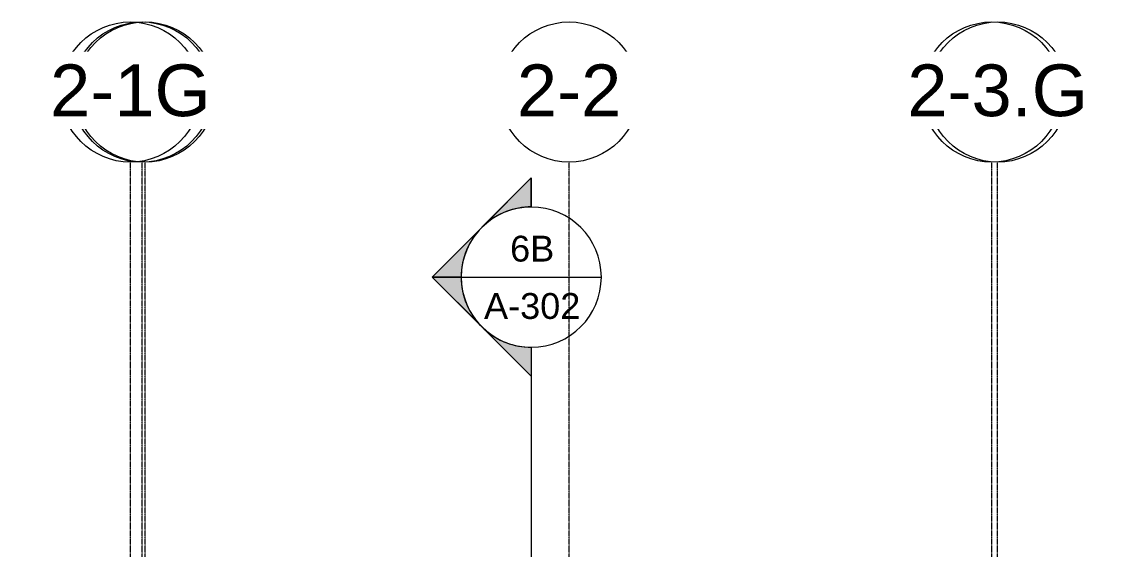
# Model space of a CAD drawing. Header units: inches. Extents: x -23565 to -21, y -324 to 853.
# Drawn here: x -18906 to -18155, y 407 to 768 of the extents above; entities that cross this region are included whole.
import ezdxf

# ---------------------------------------------------------------- set-up
doc = ezdxf.new("R2010")
doc.units = ezdxf.units.IN
doc.header["$MEASUREMENT"] = 0
doc.linetypes.add('Grid Line 1_2_', pattern=[0.875, 0.5, -0.125, 0.125, -0.125])
for name, color, linetype, lineweight in [('G-ANNO-SYMB', 111, 'Continuous', 9), ('S-GRID', 1, 'Continuous', 9), ('S-GRID-IDEN', 1, 'Continuous', 9)]:
    doc.layers.add(name, color=color, linetype=linetype, lineweight=lineweight)
doc.styles.add('Arial_1', font='arial.ttf', dxfattribs={"height": 35.407186})
doc.styles.add('Arial_2', font='arial.ttf', dxfattribs={"height": 17.703593})

# ---------------------------------------------------------------- blocks, each defined once
blk = doc.blocks.new('Grid - Grid Head - Circle-14747-Building Section - East_West looking South _ Fitness Center')
at = {"layer": 'S-GRID-IDEN'}
blk.add_circle((-23085.89, 719.89), 48, dxfattribs=at)
blk = doc.blocks.new('Section - Section Head - Filled-1526-Building Section - East_West looking South _ Fitness Center')
at = {"layer": 'G-ANNO-SYMB'}
h = blk.add_hatch(color=256, dxfattribs=at)
edge = h.paths.add_edge_path(flags=0)
edge.add_arc((-22874.16, 528), 48.06, 90, 132.0784, ccw=False)
edge.add_line((-22874.16, 576.06), (-22874.16, 595.88))
edge.add_line((-22874.16, 595.88), (-22906.36, 563.67))
h = blk.add_hatch(color=256, dxfattribs=at)
edge = h.paths.add_edge_path(flags=0)
edge.add_line((-22908.1, 561.94), (-22942.04, 528))
edge.add_line((-22942.04, 528), (-22922.16, 528))
edge.add_arc((-22874.16, 528), 48, 135, 180, ccw=False)
h = blk.add_hatch(color=256, dxfattribs=at)
edge = h.paths.add_edge_path(flags=0)
edge.add_arc((-22874.16, 528), 48, 180, 225, ccw=False)
edge.add_line((-22922.16, 528), (-22942.04, 528))
edge.add_line((-22942.04, 528), (-22908.1, 494.06))
h = blk.add_hatch(color=256, dxfattribs=at)
edge = h.paths.add_edge_path(flags=0)
edge.add_line((-22906.36, 492.33), (-22874.16, 460.12))
edge.add_line((-22874.16, 460.12), (-22874.16, 479.94))
edge.add_arc((-22874.16, 528), 48.06, 227.9216, 270, ccw=False)
for p, q in [((-22942.04, 528), (-22874.16, 595.88)), ((-22906.36, 563.67), (-22874.16, 595.88)), ((-22874.16, 576), (-22874.16, 595.88)), ((-22874.16, 595.88), (-22874.16, 576.06)), ((-22942.04, 528), (-22908.1, 561.94)), ((-22942.04, 528), (-22874.16, 460.12)), ((-22922.16, 528), (-22942.04, 528)), ((-22908.1, 494.06), (-22942.04, 528)), ((-22942.04, 528), (-22922.16, 528)), ((-22874.16, 460.12), (-22906.36, 492.33)), ((-22874.16, 480), (-22874.16, 460.12)), ((-22874.16, 479.94), (-22874.16, 460.12))]:
    blk.add_line(p, q, dxfattribs=at)
for radius, start, end in [(48, 90, 270), (48.06, 90, 132.0784), (48, 270, 90), (48, 135, 180), (48, 180, 225), (48.06, 227.9216, 270)]:
    blk.add_arc((-22874.16, 528), radius, start, end, dxfattribs=at)

msp = doc.modelspace()

# ---------------------------------------------------------------- linework, layer by layer
at = {"layer": 'G-ANNO-SYMB'}
for p, q in [((-18605.35469, 593.15708), (-18509.35469, 593.15708)), ((-18557.35469, 545.15708), (-18557.35469, -79.66081))]:
    msp.add_line(p, q, dxfattribs=at)
at = {"layer": 'S-GRID', "linetype": 'Grid Line 1_2_'}
for p, q in [((-18831.92795, -273.16081), (-18831.92795, 671.89181)), ((-18831.92795, -273.16081), (-18831.92795, 671.89181)), ((-18823.92795, -273.16081), (-18823.92795, 671.89181)), ((-18821.92795, -273.16081), (-18821.92795, 671.89181)), ((-18531.42795, -273.16081), (-18531.42795, 671.89181)), ((-18531.42795, -273.16081), (-18531.42795, 671.89181)), ((-18241.92795, -273.16081), (-18241.92795, 671.89181)), ((-18241.92795, -273.16081), (-18241.92795, 671.89181)), ((-18237.92795, -273.16081), (-18237.92795, 671.89181))]:
    msp.add_line(p, q, dxfattribs=at)

# ---------------------------------------------------------------- block references
at = {"layer": 'G-ANNO-SYMB'}
msp.add_blockref('Section - Section Head - Filled-1526-Building Section - East_West looking South _ Fitness Center', (4316.80091, 65.15708), dxfattribs=at)
at = {"layer": 'S-GRID-IDEN'}
for p in [(4253.96227, 0), (4554.46227, 0), (4843.96227, 0)]:
    msp.add_blockref('Grid - Grid Head - Circle-14747-Building Section - East_West looking South _ Fitness Center', p, dxfattribs=at)

# ---------------------------------------------------------------- texts
at = {"layer": 'G-ANNO-SYMB', "char_height": 17.703593, "attachment_point": 2, "line_spacing_factor": 0.938532, "style": 'Arial_2'}
for s, insert, width in [('6B', (-18556.73995, 621.49532), 36.072), ('A-302', (-18556.73995, 582.22284), 78.624)]:
    msp.add_mtext(s, dxfattribs=dict(at, insert=insert, width=width))

# ---------------------------------------------------------------- next in the draw order: texts
at = {"layer": 'S-GRID-IDEN', "char_height": 35.407186, "attachment_point": 2, "line_spacing_factor": 0.938532, "style": 'Arial_1', "bg_fill": 3, "box_fill_scale": 1.25, "bg_fill_color": 0, "bg_fill_transparency": 0}
for s, insert, width in [('1-1G', (-18831.93718, 738.76554), 130.896), ('1-2', (-18531.43718, 738.76554), 85.104), ('1-3', (-18241.93718, 738.76554), 85.104)]:
    msp.add_mtext(s, dxfattribs=dict(at, insert=insert, width=width))

# ---------------------------------------------------------------- next in the draw order: block references
at = {"layer": 'S-GRID-IDEN'}
for p in [(4261.96227, 0), (4554.46227, 0), (4843.96227, 0)]:
    msp.add_blockref('Grid - Grid Head - Circle-14747-Building Section - East_West looking South _ Fitness Center', p, dxfattribs=at)

# ---------------------------------------------------------------- next in the draw order: texts
at = {"layer": 'S-GRID-IDEN', "char_height": 35.407186, "width": 85.104, "attachment_point": 2, "line_spacing_factor": 0.938532, "style": 'Arial_1', "bg_fill": 3, "box_fill_scale": 1.25, "bg_fill_color": 0, "bg_fill_transparency": 0}
for s, insert in [('2-1', (-18823.93718, 738.76554)), ('2-2', (-18531.43718, 738.76554)), ('2-3', (-18241.93718, 738.76554))]:
    msp.add_mtext(s, dxfattribs=dict(at, insert=insert))

# ---------------------------------------------------------------- next in the draw order: block references
at = {"layer": 'S-GRID-IDEN'}
for p in [(4263.96227, 0), (4847.96227, 0)]:
    msp.add_blockref('Grid - Grid Head - Circle-14747-Building Section - East_West looking South _ Fitness Center', p, dxfattribs=at)

# ---------------------------------------------------------------- next in the draw order: texts
at = {"layer": 'S-GRID-IDEN', "char_height": 35.407186, "attachment_point": 2, "line_spacing_factor": 0.938532, "style": 'Arial_1', "bg_fill": 3, "box_fill_scale": 1.25, "bg_fill_color": 0, "bg_fill_transparency": 0}
for s, insert, width in [('1-1', (-18821.93718, 738.76554), 85.104), ('2-3.G', (-18237.93718, 738.76554), 147.312)]:
    msp.add_mtext(s, dxfattribs=dict(at, insert=insert, width=width))

# ---------------------------------------------------------------- next in the draw order: block references
at = {"layer": 'S-GRID-IDEN'}
msp.add_blockref('Grid - Grid Head - Circle-14747-Building Section - East_West looking South _ Fitness Center', (4253.96227, 0), dxfattribs=at)

# ---------------------------------------------------------------- next in the draw order: texts
at = {"layer": 'S-GRID-IDEN', "insert": (-18831.93718, 738.76554), "char_height": 35.407186, "width": 130.896, "attachment_point": 2, "line_spacing_factor": 0.938532, "style": 'Arial_1', "bg_fill": 3, "box_fill_scale": 1.25, "bg_fill_color": 0, "bg_fill_transparency": 0}
msp.add_mtext('2-1G', dxfattribs=at)

doc.saveas('drawing.dxf')
